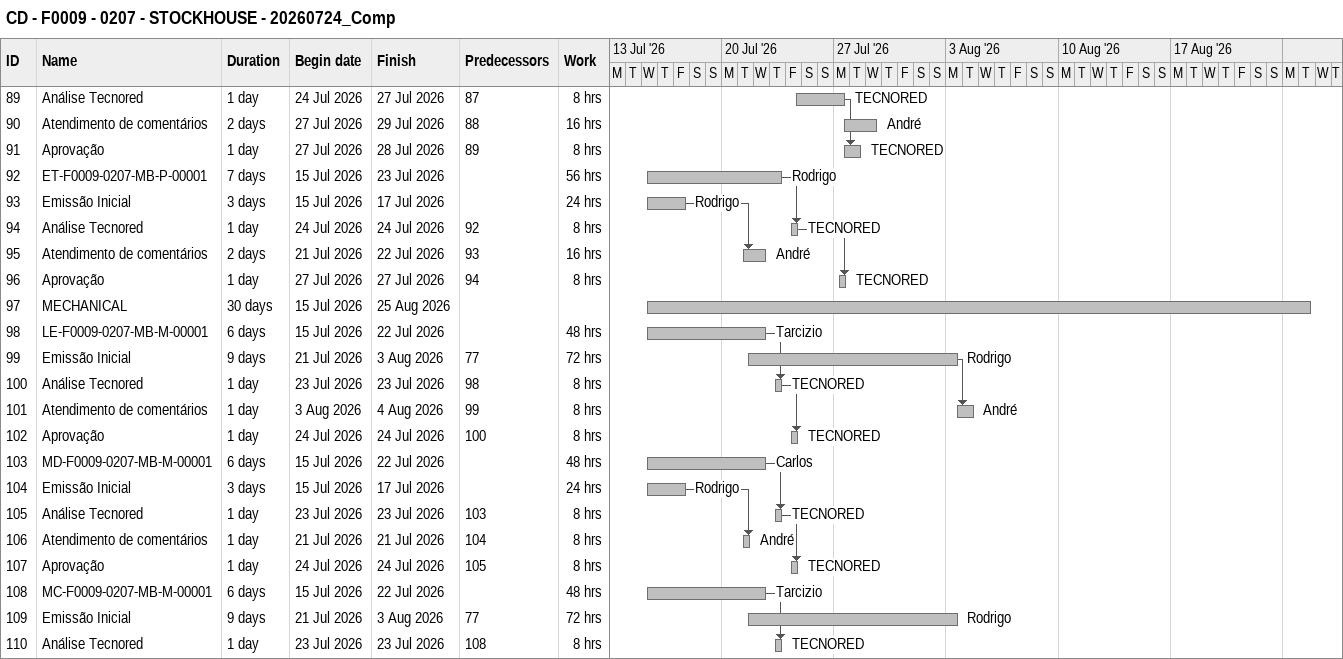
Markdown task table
CD - F0009 - 0207 - STOCKHOUSE - 20260724_Comp

| ID | Task | Duration | Start | Finish | Predecessors | Resources | Work (h) |
|---|---|---|---|---|---|---|---|
| 89 | Análise Tecnored | 1d | 2026-07-24 | 2026-07-27 | 87 | TECNORED | 8 |
| 90 | Atendimento de comentários | 2d | 2026-07-27 | 2026-07-29 | 88 | André | 16 |
| 91 | Aprovação | 1d | 2026-07-27 | 2026-07-28 | 89 | TECNORED | 8 |
| 92 | ET-F0009-0207-MB-P-00001 | 7d | 2026-07-15 | 2026-07-23 |  | Rodrigo | 56 |
| 93 | Emissão Inicial | 3d | 2026-07-15 | 2026-07-17 |  | Rodrigo | 24 |
| 94 | Análise Tecnored | 1d | 2026-07-24 | 2026-07-24 | 92 | TECNORED | 8 |
| 95 | Atendimento de comentários | 2d | 2026-07-21 | 2026-07-22 | 93 | André | 16 |
| 96 | Aprovação | 1d | 2026-07-27 | 2026-07-27 | 94 | TECNORED | 8 |
| 97 | MECHANICAL | 30d | 2026-07-15 | 2026-08-25 |  |  |  |
| 98 | LE-F0009-0207-MB-M-00001 | 6d | 2026-07-15 | 2026-07-22 |  | Tarcizio | 48 |
| 99 | Emissão Inicial | 9d | 2026-07-21 | 2026-08-03 | 77 | Rodrigo | 72 |
| 100 | Análise Tecnored | 1d | 2026-07-23 | 2026-07-23 | 98 | TECNORED | 8 |
| 101 | Atendimento de comentários | 1d | 2026-08-03 | 2026-08-04 | 99 | André | 8 |
| 102 | Aprovação | 1d | 2026-07-24 | 2026-07-24 | 100 | TECNORED | 8 |
| 103 | MD-F0009-0207-MB-M-00001 | 6d | 2026-07-15 | 2026-07-22 |  | Carlos | 48 |
| 104 | Emissão Inicial | 3d | 2026-07-15 | 2026-07-17 |  | Rodrigo | 24 |
| 105 | Análise Tecnored | 1d | 2026-07-23 | 2026-07-23 | 103 | TECNORED | 8 |
| 106 | Atendimento de comentários | 1d | 2026-07-21 | 2026-07-21 | 104 | André | 8 |
| 107 | Aprovação | 1d | 2026-07-24 | 2026-07-24 | 105 | TECNORED | 8 |
| 108 | MC-F0009-0207-MB-M-00001 | 6d | 2026-07-15 | 2026-07-22 |  | Tarcizio | 48 |
| 109 | Emissão Inicial | 9d | 2026-07-21 | 2026-08-03 | 77 | Rodrigo | 72 |
| 110 | Análise Tecnored | 1d | 2026-07-23 | 2026-07-23 | 108 | TECNORED | 8 |
